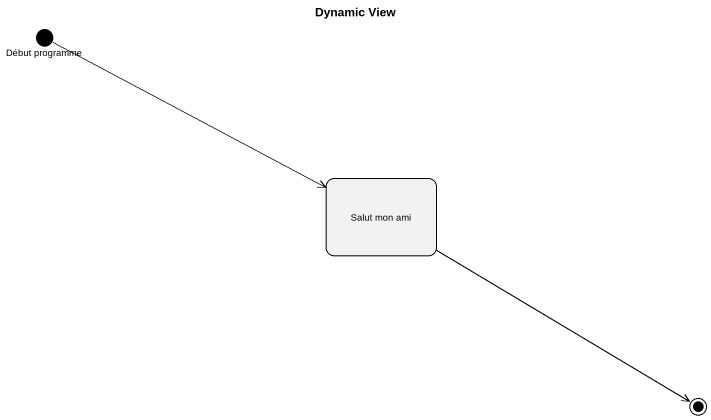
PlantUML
@startuml
title Dynamic View
hide empty description
state "Début programme" as Début_programme <<start>>
state "Salut mon ami" as Salut_mon_ami
Début_programme -right-> Salut_mon_ami
Salut_mon_ami -right-> [*]
@enduml
